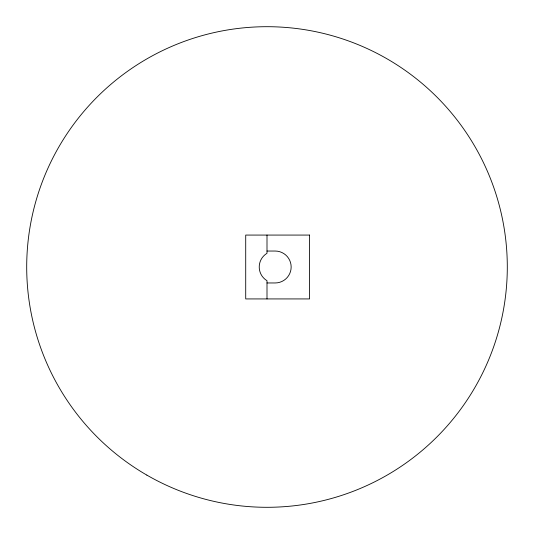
<?xml version="1.0" encoding="UTF-8"?>
<svg xmlns="http://www.w3.org/2000/svg" width="534" height="534" viewBox="0 0 534 534"><rect width="100%" height="100%" fill="white"/><g stroke="black" fill="none" stroke-linecap="round" stroke-linejoin="round"><path stroke-width="0.8" d="M267 251.04L275.197 251.04A15.96 15.96 0 0 1 291.157 267A15.96 15.96 0 0 1 275.197 282.96L267 282.96M267 235.073L267 253.31L266.64 253.523A15.96 15.96 0 0 0 266.64 280.477L267 280.69L267 298.927M309.566 235.073L245.713 235.073L245.713 298.927L309.566 298.927L309.566 235.073M146.85 475.106A240.3 240.3 0 0 0 507.3 267A240.3 240.3 0 0 0 146.85 58.894A240.3 240.3 0 0 0 146.85 475.106"/></g></svg>
